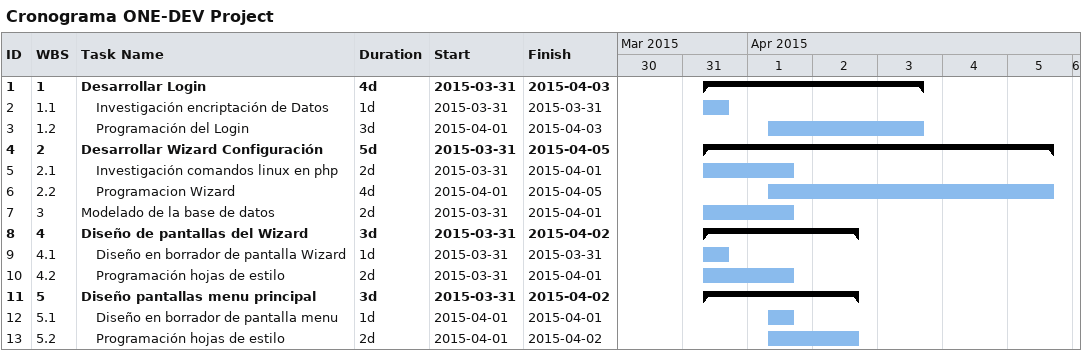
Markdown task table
Cronograma ONE-DEV Project

| ID | WBS | Task | Duration | Start | Finish |
|---|---|---|---|---|---|
| 1 | 1 | **Desarrollar Login** | 4d | 2015-03-31 | 2015-04-03 |
| 2 | 1.1 | Investigación encriptación de Datos | 1d | 2015-03-31 | 2015-03-31 |
| 3 | 1.2 | Programación del Login | 3d | 2015-04-01 | 2015-04-03 |
| 4 | 2 | **Desarrollar Wizard Configuración** | 5d | 2015-03-31 | 2015-04-05 |
| 5 | 2.1 | Investigación comandos linux en php | 2d | 2015-03-31 | 2015-04-01 |
| 6 | 2.2 | Programacion Wizard | 4d | 2015-04-01 | 2015-04-05 |
| 7 | 3 | Modelado de la base de datos | 2d | 2015-03-31 | 2015-04-01 |
| 8 | 4 | **Diseño de pantallas del Wizard** | 3d | 2015-03-31 | 2015-04-02 |
| 9 | 4.1 | Diseño en borrador de pantalla Wizard | 1d | 2015-03-31 | 2015-03-31 |
| 10 | 4.2 | Programación hojas de estilo | 2d | 2015-03-31 | 2015-04-01 |
| 11 | 5 | **Diseño pantallas menu principal** | 3d | 2015-03-31 | 2015-04-02 |
| 12 | 5.1 | Diseño en borrador de pantalla menu | 1d | 2015-04-01 | 2015-04-01 |
| 13 | 5.2 | Programación hojas de estilo | 2d | 2015-04-01 | 2015-04-02 |
